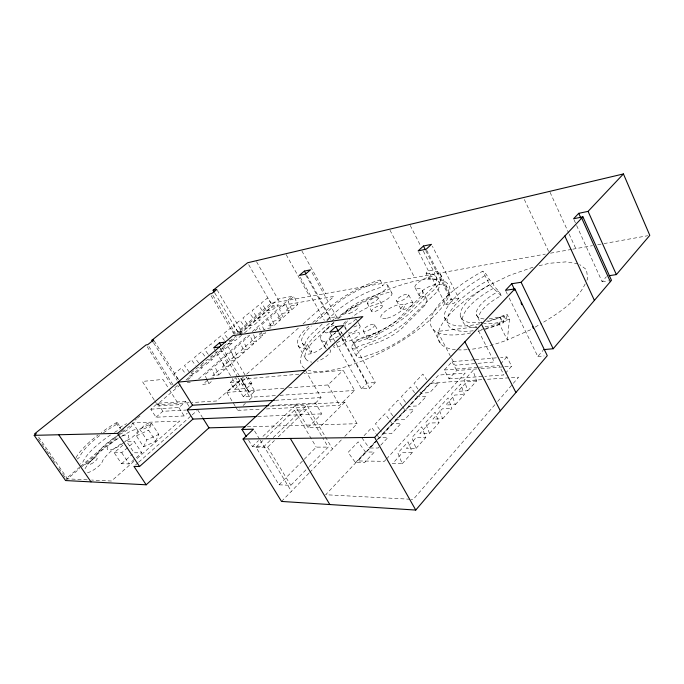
<?xml version="1.0" encoding="UTF-8"?>
<svg xmlns="http://www.w3.org/2000/svg" width="684" height="684" viewBox="0 0 684 684"><rect width="100%" height="100%" fill="white"/><g stroke="black" fill="none" stroke-linecap="round" stroke-linejoin="round"><path stroke-width="0.51" stroke-dasharray="3.42 2.56" d="M489.128 318.872A35.594 12.44 -25.6 0 0 507.101 314.281L509.477 319.095L507.34 339.999A82.49 29.275 -25.5 0 1 468.266 349.592M485.093 326.764A50.949 17.81 -25.5 0 0 506.391 320.83L507.101 314.281M485.503 328.457A66.459 22.948 -25.6 0 0 503.185 322.882L503.98 315.948A51.035 17.604 -25.6 0 1 486.606 321.215M530.681 329.705L507.34 339.999L499.594 324.438L500.449 317.376A66.579 22.649 -25.7 0 1 485.948 322.164M155.755 441.206L158.756 434.349L151.677 423.405L139.664 429.056L136.398 435.853L143.614 446.849L155.755 441.206L148.573 430.151L151.677 423.405M143.614 446.849L146.761 439.94L158.756 434.349M585.179 283.92C576.552 301.576 558.837 313.016 542.412 322.874M586.881 280.354L587.727 278.568L586.453 269.616L579.733 264.588M76.027 457.741L76.676 456.527A49.171 13.885 -33.2 0 1 98.111 434.913M494.883 404.697L413.264 499.397L411.152 499.286M497.67 401.465L518.6 377.175L483.605 379.543M509.187 298.01L537.812 356.492L543.07 350.379M576.638 225.54L602.1 281.705L606.383 276.729M505.305 373.37L511.589 366.205L506.929 356.903L500.602 357.458M500.594 364.033L506.929 356.903M402.235 463.735L412.281 452.543L408.032 441.83L397.883 452.979L402.235 463.735L392.607 463.581L402.645 452.509L412.281 452.543M416.052 448.345L425.833 437.461L421.72 426.799L411.845 437.649L416.052 448.345L406.416 448.353L416.188 437.572L425.833 437.461M429.509 433.374L439.034 422.772L435.05 412.17L425.431 422.729L429.509 433.374L419.865 433.528L429.39 423.028L439.034 422.772M442.608 418.788L451.885 408.459L448.029 397.926L438.666 408.203L442.608 418.788L432.963 419.087L442.24 408.852L451.885 408.459M455.373 404.586L464.41 394.523L460.674 384.04L451.551 394.061L455.373 404.586L445.729 405.013L454.766 395.044L464.41 394.523M467.805 390.744L476.62 380.937L472.995 370.514L464.103 380.278L467.805 390.744L458.16 391.299L466.975 381.578L476.62 380.937M385.81 459.725L384.365 461.307L357.98 460.948L376.875 440.829M386.528 458.938L465.188 373.079L438.649 375.08L377.602 440.06M474.243 359.775L452.09 361.716L444.318 370.01L448.969 378.851L456.681 370.514L476.748 368.941M355.518 462.623L365.495 452.013L374.379 452.039L364.384 462.76L355.518 462.623L348.079 452.398L358.151 441.855L365.495 452.013M361.939 437.888L369.249 448.02L376.893 439.889M377.594 439.145L378.979 437.674L387.879 437.563L378.132 448.011L369.249 448.02M382.638 433.784L392.12 423.695L401.038 423.456L391.539 433.639L382.638 433.784L380.244 430.441M395.685 419.899L404.945 410.058L413.863 409.69L404.603 419.625L395.685 419.899L393.334 416.59M417.445 396.763L408.416 406.364L417.343 405.963L426.371 396.275L417.445 396.763L415.154 393.505M420.84 393.155L429.646 383.784L438.581 383.185L429.766 392.633L420.84 393.155L418.557 389.906M376.67 440.487L325.678 494.737L410.101 499.234M377.397 439.709L430.587 383.134L482.545 379.62M364.042 435.691L371.763 427.611L375.969 433.476M281.526 501.44L308.997 473.174M309.732 472.413L341.897 439.333M344.787 436.358L357.082 423.712L344.839 402.218L269.163 406.202M262.913 440.564L255.978 447.216L279.021 484.802L290.811 485.324L308.398 467.334M309.134 466.591L328.175 447.105L322.839 437.982M279.021 484.802L316.256 447.122L328.175 447.105M330.278 333.125L361.511 388.837L369.557 388.298L375.302 382.51L347.865 333.014M418.642 251.832L445.729 304.594L453.825 303.405L458.853 298.344L432.408 246.249M361.511 388.837L367.248 383.091L375.302 382.51M445.729 304.594L450.756 299.558L458.853 298.344M266.427 408.947L339.632 405.33L354.568 390.461L343.18 370.258L303.987 373.738M344.839 402.218L319.761 427.218L307.894 427.517L295.035 405.68L261.536 437.717M307.894 427.517L321.728 413.863L315.461 403.073L269.872 405.501M255.978 447.216L267.606 447.191L274.429 440.573M278.226 436.905L306.27 409.699L322.301 437.067M315.461 403.073L321.121 397.566L305.885 371.19M270.129 440.513L264.015 446.421L252.405 446.455L248.557 440.197M273.181 437.563L306.817 405.073L332.492 449.003M288.571 387.854L327.969 384.955L343.18 370.258M265.99 437.606L294.488 410.246L306.27 409.699M252.405 446.455L258.492 440.633M335.75 332.415L328.106 339.615A28.395 8.995 -28.9 0 0 326.43 348.754M344.924 323.763L349.507 319.445M333.681 322.421L323.677 331.74A28.48 8.781 -29 0 0 322.814 341.171L325.268 341.607A11.337 3.548 -29.6 0 1 320.907 348.806A11.337 3.548 -29.6 0 1 307.937 354.132A2.753 0.864 -29.8 0 0 310.502 352.858A2.753 0.864 -29.8 0 0 311.665 351.354L308.569 345.942L306.278 345.582A45.204 13.671 -29 0 1 307.526 329.748L311.323 325.994M337.528 318.838L345.993 310.946A25.958 7.832 -28.6 0 1 371.839 296.428A11.158 3.275 -28.2 0 0 385.861 289.05A11.158 3.275 -28.2 0 0 383.955 284.8L382.168 285.288A2.317 0.675 -28.2 0 1 382.664 286.032A2.317 0.675 -28.2 0 1 380.073 287.579L376.337 288.776A43.237 13.047 -28.6 0 0 340.102 308.253L326.14 320.514M235.587 406.766L237.784 410.357L239.306 408.964M243.111 405.484L245.394 403.398M249.207 399.918L252.251 397.13L275.695 395.6M232.303 378.577L243.29 396.694L249.284 396.301L254.841 391.231L226.37 343.89M331.578 321.3L336.545 316.769L310.998 270.744M243.29 396.694L248.831 391.667L254.841 391.231M326.841 320.916L330.381 317.701L336.545 316.769M334.006 322.677L313.862 340.957A49.846 15.792 -29 0 0 311.724 362.11M251.883 383.596L239.862 384.588L235.689 377.688L230.294 382.459L234.501 389.376L246.496 388.461L251.883 383.596L248.198 377.457M322.181 324.079L310.485 334.955A45.118 13.902 -29 0 0 309.365 350.978L311.665 351.354M234.501 389.376L239.862 384.588M207.363 380.338L202.815 384.374L208.953 383.673L212.75 380.287M218.786 374.9L225.506 368.907L221.436 360.271L214.665 366.239L218.786 374.9L212.621 375.67L219.325 369.719L225.506 368.907M228.447 366.282L235.048 360.391L231.064 351.79L224.412 357.655L228.447 366.282L222.266 367.103L228.849 361.255L235.048 360.391M237.947 357.8L244.436 352.012L240.529 343.453L233.988 349.216L237.947 357.8L231.739 358.69L238.22 352.935L244.436 352.012M247.283 349.473L253.67 343.778L249.831 335.254L243.393 340.923L247.283 349.473L241.067 350.413L247.437 344.753L253.67 343.778M262.742 335.682L256.491 336.708L250.233 342.274L256.466 341.282L262.742 335.682L260.655 330.962M274.378 325.302L280.449 319.881L276.823 311.468L270.702 316.863L274.378 325.302L268.111 326.388L274.173 321.01L280.449 319.881M283.116 317.504L289.093 312.178L285.527 303.799L279.508 309.1L283.116 317.504L276.84 318.641L282.8 313.349L289.093 312.178M291.709 309.835L297.591 304.594L294.086 296.249L288.169 301.464L291.709 309.835L285.425 311.023L291.29 305.808L297.591 304.594M235.039 405.868L226.797 392.394L241.495 379.304L299.754 374.114M230.294 382.459L242.256 381.424L246.898 377.277M315.298 322.446L337.272 303.132A43.314 12.834 -28.6 0 1 373.567 283.595L377.294 282.389A2.326 0.667 -28.2 0 0 380.022 280.688A2.326 0.667 -28.2 0 0 378.953 280.226A48.119 14.253 -28.6 0 0 331.595 305.714L312.785 322.463M260.784 332.894L259.245 334.262L265.495 333.228L261.75 324.746L267.974 319.266L271.668 327.713L265.409 328.79L263.87 330.158M243.504 376.961L216.512 400.995L192.016 402.543M246.676 374.139L299.062 327.482M303.029 323.951L333.98 296.386L271.266 307.33L240.435 333.587M308.869 325.952L306.517 328.038A50.086 15.151 -29 0 0 304.833 348.712A2.762 0.846 -29.8 0 0 307.398 347.429A2.762 0.846 -29.8 0 0 308.569 345.942M135.535 464.966L137.929 462.854M138.724 462.145L191.366 415.598M192.161 414.889L196.949 410.665M198.599 378.936L248.258 335.151M252.259 331.62L292.307 296.317L278.687 298.814L236.886 333.621M255.021 330.68L258.979 327.191L260.236 330.021M122.863 445.199L114.16 452.688L121.538 463.735L129.165 463.906L135.466 458.365M136.253 457.673L141.768 452.825L134.457 441.719L126.814 441.796L134.073 452.782L141.768 452.825M189.04 406.441L185.894 401.431L157.739 403.269L150.813 409.169L155.995 417.214L184.15 415.94L187.254 413.204M133.902 461.281L111.458 481.032L91.605 480.048M137.108 458.46L179.584 421.062L133.457 422.832L80.584 467.788M121.538 463.735L132.508 454.15M150.813 409.169L178.84 407.561L185.894 401.431M114.16 452.688L121.726 452.731L134.457 441.719M155.995 417.214L162.869 411.289L185.911 410.067M65.579 480.553L79.771 468.48M174.822 387.657L178.062 384.912M238.639 333.399L241.435 331.022L217.35 290.384M180.396 384.724L156.867 404.766L190.956 402.611M186.074 379.885L236.382 337.041M214.759 293.017L237.673 331.595L270.967 303.354L545.31 254.115M79.78 467.061L65.989 478.774L87.424 479.843M80.592 466.368L117.109 435.357M117.922 434.673L120.358 432.604M121.171 431.912L124.411 429.159M134.962 420.198L136.586 418.822M137.398 418.129L140.648 415.376M187.707 379.748L192.443 375.841L188.288 376.063M241.632 335.254L235.022 340.709L229.67 341.239L227.96 338.888M244.539 332.86L251.054 327.482L245.642 328.115L239.143 333.45L233.518 325.635L240.05 320.334L245.642 328.115M191.135 372.925L197.343 367.821L202.575 367.488L195.573 373.267L191.4 373.507M201.173 364.675L207.286 359.647L212.553 359.245L205.653 364.948L200.403 365.307M210.304 357.168L217.076 351.593L222.386 351.131L215.588 356.749L210.304 357.168L208.56 354.782M229.67 341.239L236.254 335.827M248.489 325.764L254.893 320.505L260.33 319.821L253.909 325.122L248.489 325.764L242.914 318L249.352 312.768L254.893 320.505M257.706 318.188L264.015 312.998L269.487 312.272L263.152 317.496L257.706 318.188L252.182 310.468L258.535 305.303L264.015 312.998M266.786 310.724L273.01 305.603L278.516 304.825L272.266 309.98L266.786 310.724L261.322 303.038L267.581 297.95L273.01 305.603M121.495 436.392L129.011 432.083A10.85 3.112 -33.1 0 1 137.544 431.501A10.85 3.112 -33.1 0 1 125.505 441.223M103.446 432.792A42.519 11.996 -33.2 0 1 115.314 425.149A2.992 0.812 -33 0 0 117.511 423.071A2.992 0.812 -33 0 0 116.083 422.892L111.039 425.935A49.171 13.885 -33.2 0 0 101.232 432.587M535.196 327.08L541.514 323.395M116.083 422.892L119.255 427.697L124.283 424.892A10.884 3.044 -33 0 1 126.634 423.712M136.398 435.853L148.573 430.151M533.024 267.205L509.631 275.344L489.65 284.929A82.49 29.275 -25.5 0 0 455.313 349.652M539.12 265.734L549.278 263.289L566.061 261.869L577.903 263.802M550.526 253.174L571.773 249.361M572.79 249.181L592.498 245.65M597.705 244.71L602.912 243.778M603.955 243.589L647.714 235.732M237.673 331.595L241.435 331.022M602.1 281.705L608.358 280.791M210.663 378.201L213.741 377.825M239.143 333.45L243.641 332.954M187.245 382.501L190.297 382.228M475.294 359.681L496.387 357.835M537.812 356.492L544.131 355.954M474.901 363.606L455.168 365.265L450.756 356.809M477.962 363.349L494.267 361.981L476.432 326.764L437.529 331.432L450.269 355.868M444.318 370.01L478.082 367.308M479.133 367.222L499.183 365.615L503.903 374.96L484.888 376.311M480.972 368.608L511.589 366.205M226.797 392.394L284.305 388.161M448.969 378.851L483.827 376.38M279.961 395.326L354.568 390.461M275.43 400.285L321.121 397.566M295.035 405.68L306.817 405.073M237.784 410.357L261.126 409.203M257.868 416.453L321.728 413.863M247.317 426.773L357.082 423.712M426.132 273.369L428.919 273.403A46.35 14.202 -28 0 1 432.835 287.425L402.594 316.572A45.939 14.407 -28.4 0 1 361.169 338.674L356.997 339.871A2.616 0.855 -28.9 0 0 353.902 341.82A2.616 0.855 -28.9 0 0 355.039 342.547A51.026 16.006 -28.4 0 0 409.246 313.631L434.793 288.999A51.36 15.741 -28 0 0 429.62 270.761A2.753 0.821 -27.3 0 0 427.03 272.052A2.753 0.821 -27.3 0 0 426.132 273.369L428.953 278.85L431.749 278.91A46.255 14.441 -27.9 0 1 435.785 293.137L405.689 322.395A45.845 14.646 -28.3 0 1 364.333 344.428L360.16 345.608A2.616 0.864 -28.9 0 0 357.228 347.378A2.616 0.864 -28.9 0 0 357.715 348.412L355.74 348.857A12.423 4.087 -28.8 0 1 354.004 343.257A12.423 4.087 -28.8 0 1 369.471 335.151A27.497 8.772 -28.3 0 0 397.985 319.163L420.335 297.044A29.13 9.08 -28 0 0 418.899 288.392L415.992 288.203A11.346 3.463 -27.4 0 1 419.112 281.859A11.346 3.463 -27.4 0 1 432.425 276.242A2.745 0.829 -27.2 0 0 429.843 277.533A2.745 0.829 -27.2 0 0 428.953 278.85M470.729 332.92A82.926 28.224 -25.7 0 1 430.663 319.488A82.926 28.224 -25.7 0 1 482.853 271.172C487.752 273.899 488.025 280.115 492.788 282.962C494.13 288.272 499.833 290.332 501.158 295.65A35.534 12.586 -25.5 0 0 482.75 322.933M501.158 295.65L489.65 284.929L482.853 271.172M178.379 379.517L174.198 373.866L181.32 368.069L185.475 373.703M189.177 371.959L184.449 365.53L191.469 359.818L195.581 365.427M198.651 362.905L194.547 357.313L201.464 351.696L204.952 356.467M207.979 353.987L204.499 349.225L211.322 343.684L213.049 346.053M224.455 340.504L221.035 335.784L214.314 341.248L216.033 343.616M227.396 338.101L223.984 333.39L230.611 328.004L235.125 334.262M376.576 434.314L378.979 437.674M379.646 429.603L375.448 423.747L385.024 413.734L389.162 419.54M389.752 420.369L392.12 423.695M392.744 415.761L388.623 409.964L397.951 400.191L402.03 405.945M405.518 402.26L401.465 396.523L410.571 386.99L414.581 392.693M402.611 406.775L404.945 410.058M417.992 389.093L413.991 383.408L422.883 374.105L426.833 379.748M38.68 437.153L67.571 478.851M38.347 438.914L46.161 450.183M46.76 451.047L52.172 458.844M52.771 459.716L55.173 463.179M58.781 468.378L62.381 473.576M62.979 474.439L65.39 477.911M121.726 452.731L129.165 463.906M117.451 422.695L120.623 427.517M137.501 430.056L132.764 422.806A10.884 3.044 -33 0 1 129.823 427.91A10.884 3.044 -33 0 1 120.683 433.912M139.664 429.056L146.761 439.94M157.739 403.269L162.869 411.289M154.139 399.841L142.357 381.441L162.895 379.415L168.606 388.444M154.695 400.721L158.064 405.98L178.875 404.706L169.17 389.35M178.84 407.561L184.15 415.94M148.873 346.437L173.129 384.972M147.188 346.685L171.975 386.015M197.744 409.955L202.225 417.112M154.182 340.846L178.25 379.269M153.609 342.889L177.088 380.33M254.61 431.005L259.587 439.162M260.142 440.069L291.375 491.3M267.606 447.191L290.811 485.324M220.581 348.814L237.69 377.123M238.246 378.038L249.284 396.301M214.178 348.678L215.828 351.396M216.375 352.303L231.756 377.671M241.495 379.304L252.251 397.13M222.138 347.404L240.118 377.217M240.665 378.115L248.831 391.667M242.256 381.424L246.496 388.461M211.082 295.693L234.227 334.536M212.827 295.334L235.467 333.373M294.488 410.246L316.256 447.122M248.668 264.623L270.967 303.354M302.234 342.992L305.286 348.327M298.01 345.411L305.645 358.69M327.969 384.955L339.632 405.33M256.534 261.707L279.499 301.824M325.935 342.291L329.491 348.583M320.728 339.478L325.242 347.463M329.32 339.067L332.86 345.352M300.267 277.302L324.396 320.368M286.211 254.704L309.604 296.42M306.996 275.763L330.381 317.701M338.708 332.98L341.282 337.588M341.795 338.512L369.557 388.298M305.833 275.13L330.552 319.454M351.679 347.686L356.398 356.184M341.307 332.039L342.308 333.835M342.804 334.733L345.813 340.136M338.879 332.202L341.461 336.827M341.974 337.751L367.248 383.091M344.651 326.114L346.13 328.773M353.696 342.402L356.877 348.147M344.762 327.405L347.344 332.073M301.901 250.994L325.498 293.564M363.221 330.859L367.787 339.196M356.321 319.086L357.792 321.762M358.279 322.651L360.229 326.217M374.661 324.669A6.507 2.078 -28.6 0 1 366.94 330.919A6.507 2.078 -28.6 0 1 365.239 327.739A6.507 2.078 -28.6 0 1 374.661 324.669L379.201 333.031A6.481 2.129 -28.5 0 1 371.523 339.298A6.481 2.129 -28.5 0 1 369.779 336.041A6.481 2.129 -28.5 0 1 379.201 333.031M367.342 303.439L371.609 311.331M378.192 297.891A6.113 1.83 -28.4 0 1 370.489 303.628A6.113 1.83 -28.4 0 1 369.625 300.507A6.113 1.83 -28.4 0 1 378.192 297.891L382.442 305.808A6.096 1.872 -28.3 0 1 374.772 311.562A6.096 1.872 -28.3 0 1 373.866 308.373A6.096 1.872 -28.3 0 1 382.442 305.808M380.184 280.226L382.946 285.425M396.515 300.721L400.858 308.911M387.811 285.365L391.958 293.171M408.673 294.864A6.789 2.103 -27.8 0 1 399.824 301.174A6.789 2.103 -27.8 0 1 399.294 297.369A6.789 2.103 -27.8 0 1 408.673 294.864L412.999 303.097A6.772 2.155 -27.8 0 1 404.184 309.416A6.772 2.155 -27.8 0 1 403.611 305.534A6.772 2.155 -27.8 0 1 412.999 303.097M415.077 287.673L419.343 295.856M452.09 361.716L456.681 370.514M433.391 329.679L440.941 344.129M422.259 290.418L426.585 298.737M389.983 230.183L414.598 277.576M444.609 317.444L447.259 322.574M425.824 250.737L450.756 299.558M410.186 225.412L420.891 246.334M423.328 251.088L434.998 273.908M435.768 276.182L438.632 281.791M440.222 273.822L448.131 289.332M426.662 250.182L453.825 303.405M460.366 316.299L462.726 320.924M476.423 314.614L478.757 319.257M500.449 317.376L503.185 322.882M503.98 315.948L506.391 320.83M505.904 291.298L507.314 294.171M206.859 379.321L204.755 374.977L211.647 368.907L215.332 376.61M207.278 380.193L208.953 383.673M524.337 199.497L548.619 251.438M550.081 192.358L568.72 233.116M569.165 234.082L575.825 248.643M574.004 219.735L576.202 224.574M253.499 334.656L256.466 341.282M340.717 331.731A6.96 2.172 -29.2 0 1 337.323 336.896A6.96 2.172 -29.2 0 1 329.235 338.922A6.96 2.172 -29.2 0 1 335.459 333.048M336.879 342.898A6.943 2.223 -29.2 0 1 345.933 340.307A6.943 2.223 -29.2 0 1 338.648 346.694A6.943 2.223 -29.2 0 1 334.587 344.898M355.714 318.872A6.857 2.103 -28.9 0 1 350.849 323.079A6.857 2.103 -28.9 0 1 344.625 325.045M343.667 324.336A6.857 2.103 -28.9 0 1 347.891 319.932M353.825 327.029A6.84 2.155 -28.8 0 1 360.237 326.439A6.84 2.155 -28.8 0 1 353.414 332.048A6.84 2.155 -28.8 0 1 348.224 331.637M85.021 468.737A48.94 14.475 -33.4 0 1 118.982 437.922M87.449 472.858A11.252 3.258 -33.9 0 0 96.983 467.582A11.252 3.258 -33.9 0 0 102.506 461.136L102.489 460.999A26.274 7.763 -33.4 0 1 123.017 442.651M329.825 349.686A11.303 3.634 -29.6 0 1 327.935 354.996A11.303 3.634 -29.6 0 1 317.479 361.263M335.186 318.915A83.696 26.762 -28.4 0 1 439.675 279.722A83.696 26.762 -28.4 0 1 410.674 334.972A83.696 26.762 -28.4 0 1 308.262 370.206M304.474 368.317A83.696 26.762 -28.4 0 1 330.996 322.044M338.657 318.453A47.889 14.86 -28.5 0 1 385.827 293.145A11.124 3.352 -28.2 0 1 390.752 296.155A11.124 3.352 -28.2 0 1 376.055 304.243A25.881 8.028 -28.5 0 0 351.952 317.282M467.223 349.678A82.49 29.275 -25.5 0 1 458.562 349.875M509.477 319.095A35.534 12.586 -25.5 0 1 483.725 323.224M484.101 318.949A35.594 12.44 -25.6 0 1 498.918 291.085M499.594 324.438A82.926 28.224 -25.7 0 1 483.306 329.859M481.348 330.406A82.926 28.224 -25.7 0 1 475.961 331.783M484.452 328.713A66.459 22.948 -25.6 0 1 478.338 329.996M473.243 330.782A66.459 22.948 -25.6 0 1 447.772 316.923A66.459 22.948 -25.6 0 1 489.214 279.696M476.338 327.491A50.949 17.81 -25.5 0 1 495.019 287.485M481.621 322.113A51.035 17.604 -25.6 0 1 460.606 312.007A51.035 17.604 -25.6 0 1 492.788 282.962M479.629 323.754A66.579 22.649 -25.7 0 1 444.591 314.212A66.579 22.649 -25.7 0 1 486.751 274.703M118.178 435.349A26.351 7.575 -33.3 0 0 97.513 453.62L97.53 453.757A11.286 3.181 -33.8 0 1 91.938 460.152A11.286 3.181 -33.8 0 1 82.388 465.445M119.255 427.697A2.992 0.829 -33 0 1 120.692 427.893A2.992 0.829 -33 0 1 118.503 429.979M110.534 434.947A42.442 12.201 -33.3 0 0 83.063 461.683A2.71 0.761 -33.9 0 1 80.379 464M114.493 432.382A42.442 12.201 -33.3 0 1 117.699 430.441M99.693 435.563A42.519 11.996 -33.2 0 0 79.703 456.758A2.71 0.744 -33.8 0 1 77.01 459.067M122.504 435.93A12.748 3.651 -33.3 0 1 124.257 442.309M123.659 442.804A12.748 3.651 -33.3 0 1 107.32 449.474A12.748 3.651 -33.3 0 1 119.837 437.161M328.089 332.595A7.182 2.189 -29.2 0 1 326.148 329.927A7.182 2.189 -29.2 0 1 335.664 324.943M424.721 305.466L402.543 327.704A27.411 8.986 -28.3 0 1 374.114 343.633A12.38 4.189 -28.7 0 0 357.869 352.602A12.38 4.189 -28.7 0 0 362.982 356.886A50.77 16.672 -28.3 0 0 416.941 328.2L442.172 303.337A51.103 16.399 -27.9 0 0 436.623 284.424A11.312 3.548 -27.3 0 0 423.328 289.99A11.312 3.548 -27.3 0 0 420.267 296.403L423.182 296.625A29.044 9.302 -27.9 0 1 424.721 305.466M232.081 343.137L225.378 348.669L220.051 349.148L226.737 343.659L232.081 343.137M90.758 464.111A5.626 1.607 -33.8 0 0 97.179 458.246A5.626 1.607 -33.8 0 0 89.493 461.614A5.626 1.607 -33.8 0 0 90.758 464.111M143.743 428.971A5.489 1.59 -32.8 0 0 151.07 423.405A5.489 1.59 -32.8 0 0 144.358 425.414A5.489 1.59 -32.8 0 0 143.743 428.971M387.392 318.154A13.261 4.198 -28 0 0 404.492 305.671A13.261 4.198 -28 0 0 386.058 310.673A13.261 4.198 -28 0 0 387.392 318.154M349.618 313.298A7.148 2.129 -28.8 0 0 358.442 306.526A7.148 2.129 -28.8 0 0 348.353 309.792A7.148 2.129 -28.8 0 0 349.618 313.298M349.319 341.008A8.114 2.599 -28.9 0 0 359.468 333.176A8.114 2.599 -28.9 0 0 348.088 336.562A8.114 2.599 -28.9 0 0 349.319 341.008"/><path stroke-width="1.03" d="M246.36 436.623L241.974 429.475L253.499 429.184L243.077 439.017L281.526 501.44L415.752 510.059L547.285 355.68L514.847 288.913L505.433 290.341L511.717 283.749L521.122 282.27L582.922 216.837L611.487 280.329L553.194 348.746L543.729 349.618M609.076 275.703L616.37 274.6L649.8 235.364L623.432 173.941L247.599 262.776L213.117 290.255L214.212 292.094M243.077 439.017L374.618 437.384L514.847 288.913M582.922 216.837L573.568 218.769L578.741 213.331L588.086 211.365L623.432 173.941M241.974 429.475L362.862 316.598L232.842 335.647L117.597 433.382L34.2 435.332L65.579 480.553L146.171 484.794L208.953 427.851L245.18 426.833M335.793 326.644L329.756 332.193L337.682 331.133L343.727 325.541L335.793 326.644L338.366 331.27M423.43 246.043L418.155 250.891L426.175 249.232L431.45 244.35L423.43 246.043L425.345 249.797M146.171 484.794L133.944 466.377L139.536 466.522L192.948 419.078L256.808 416.496M192.948 419.078L187.177 409.921L192.546 405.219L274.369 400.354M225.275 342.068L219.419 342.889L213.63 347.771L219.47 346.985M304.406 271.103L299.241 275.464L305.312 274.207L310.485 269.821L304.406 271.103L305.962 273.899M153.054 342L151.933 340.213L210.005 293.889L211.749 293.522L216.819 289.477L213.117 290.255M34.2 435.332L36.278 433.673L34.747 433.716L146.06 344.898L147.744 344.651L153.626 339.948L151.933 340.213M305.363 370.283L178.054 382.108L192.546 405.219M187.177 409.921L268.812 405.561M58.73 434.759L90.998 481.887M117.597 433.382L139.536 466.522M202.789 418.009L208.953 427.851M219.419 342.889L221.052 345.6M290.307 438.435L329.842 504.544M374.618 437.384L415.752 510.059M464.906 341.786L500.329 410.793M481.485 324.242L515.898 392.522M511.717 283.749L514.966 290.426M520.994 302.841L521.926 304.748M532.597 326.704L533.52 328.611M521.122 282.27L553.194 348.746M564.822 235.997L594.396 300.387M581.708 218.111L610.342 281.671M578.741 213.331L580.913 218.153M588.086 211.365L616.37 274.6"/></g></svg>
